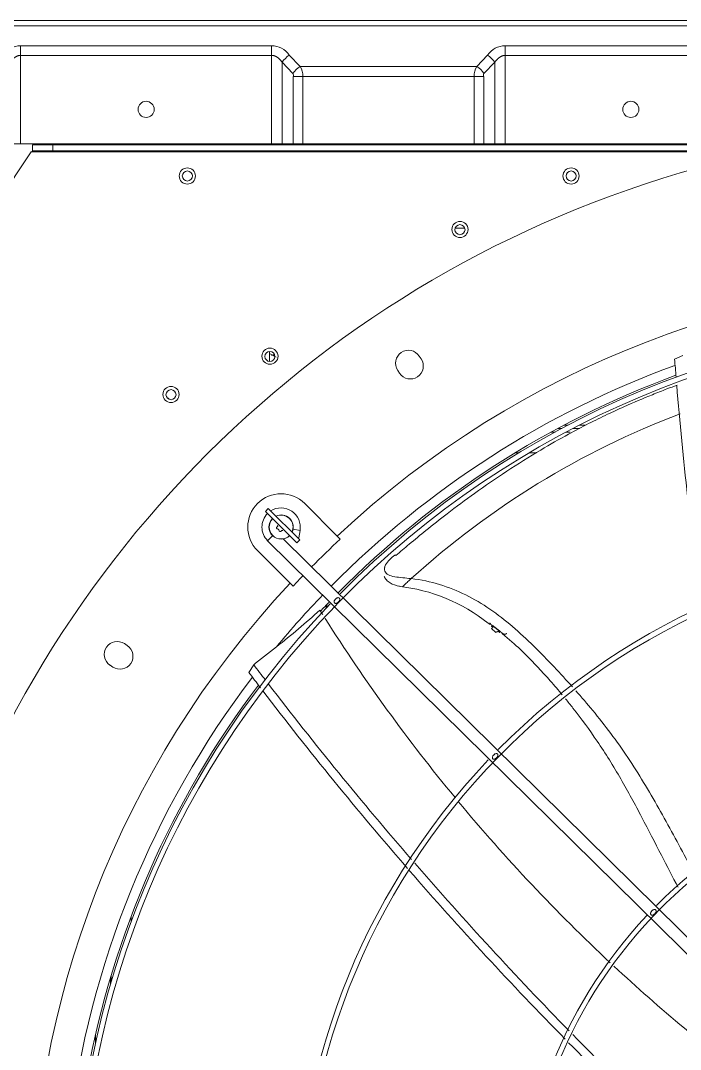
# Model space of a CAD drawing. Header units: millimetres. Extents: x 113490 to 142599, y -20467 to 115.
# Drawn here: x 134387 to 134713, y -10194 to -9684 of the extents above; entities that cross this region are included whole.
import ezdxf

# ---------------------------------------------------------------- set-up
doc = ezdxf.new("R2010")
doc.units = ezdxf.units.MM
doc.layers.add('DV3_0', color=7, linetype='Continuous')

msp = doc.modelspace()

# ---------------------------------------------------------------- linework, layer by layer
at = {"layer": 'DV3_0', "color": 7, "linetype": 'Continuous', "lineweight": 15}
for p, q in [((134308.62, -9684.49), (135338.24, -9684.49)), ((134386.68, -9745.49), (134381.51, -9745.49)), ((134386.68, -9745.49), (134511, -9745.49)), ((134392.58, -9748.99), (134392.58, -9745.99)), ((134392.58, -9745.99), (134402.58, -9745.99)), ((134402.58, -9745.99), (135335.9, -9745.99)), ((134402.58, -9745.99), (134402.58, -9748.99)), ((134417.64, -9745.99), (134417.64, -9745.49)), ((134516.16, -9745.49), (134511, -9745.49)), ((134516.16, -9745.49), (134521.69, -9745.49)), ((134526.46, -9745.49), (134521.69, -9745.49)), ((134611.22, -9745.49), (134526.46, -9745.49)), ((134615.99, -9745.49), (134611.22, -9745.49)), ((134615.99, -9745.49), (134621.51, -9745.49)), ((134626.68, -9745.49), (134621.51, -9745.49)), ((134626.68, -9745.49), (134751, -9745.49)), ((134391.84, -9749.59), (134327.84, -9845.59)), ((134392.58, -9749.17), (134392.58, -9748.99)), ((134402.58, -9748.99), (134392.58, -9748.99)), ((134402.58, -9748.99), (135335.9, -9748.99)), ((134606.63, -9787.36), (134601.85, -9787.36)), ((134509.85, -9853.37), (134509.85, -9848.41)), ((134585.02, -9852.11), (134584.08, -9850.7)), ((134714.65, -9850.46), (134710.55, -9852.32)), ((134573.44, -9857.81), (134574.38, -9859.23)), ((134652.62, -9886.59), (134654.74, -9886.59)), ((134660.11, -9886.59), (134663.42, -9886.59)), ((134631.67, -9898.59), (134633.6, -9898.59)), ((134638.48, -9898.59), (134642.12, -9898.59)), ((134543.46, -9939.88), (134527.35, -9923.77)), ((134509.32, -9926.24), (134507.91, -9927.66)), ((134523.46, -9943.22), (134507.91, -9927.66)), ((134509.32, -9926.24), (134524.88, -9941.8)), ((134520.21, -9939.96), (134519.72, -9939.88)), ((134524.4, -9940.7), (134525.04, -9937.09)), ((134544.96, -9941.37), (134543.46, -9939.88)), ((134509.01, -9942.2), (134851.44, -10279.87)), ((134855, -10274.95), (134516.7, -9941.35)), ((134523.46, -9943.22), (134524.88, -9941.8)), ((134523.64, -9940.57), (134524.4, -9940.7)), ((134504.02, -9947.1), (134520.13, -9963.22)), ((134520.13, -9963.22), (134521.62, -9964.71)), ((134538.03, -9975.57), (134538.03, -9974.11)), ((134538.33, -9973.79), (134538.33, -9975.25)), ((134618.18, -9983.09), (134619.19, -9983.77)), ((134619.8, -9985.75), (134621.97, -9987.61)), ((134620.95, -9984.64), (134620.85, -9984.74)), ((134623.74, -9986.77), (134620.95, -9984.64)), ((134625.13, -9988.16), (134626.43, -9989.31)), ((134439.47, -9994.13), (134438.06, -9993.19)), ((134513.39, -9994.73), (134503.04, -10002.89)), ((134430.95, -10003.83), (134432.36, -10004.78)), ((134502.11, -10003.65), (134499.66, -10007.43)), ((134503.04, -10002.89), (134502.11, -10003.65)), ((134441.39, -10128.37), (134441.39, -10131.24)), ((134431.27, -10162.03), (134431.27, -10158.48)), ((134431.57, -10157.47), (134431.57, -10160.99)), ((134423.75, -10191.66), (134423.75, -10187.08))]:
    msp.add_line(p, q, dxfattribs=at)
at = {"layer": 'DV3_0', "color": 7, "linetype": 'Continuous', "lineweight": 20}
for p, q in [((134308.62, -9687.14), (135338.24, -9687.14)), ((134511, -9696.95), (134386.68, -9696.95)), ((134386.68, -9701.73), (134386.68, -9696.95)), ((134511, -9701.73), (134511, -9696.95)), ((134751, -9696.95), (134626.68, -9696.95)), ((134626.68, -9701.73), (134626.68, -9696.95)), ((134386.68, -9701.73), (134386.68, -9745.49)), ((134511, -9701.73), (134386.68, -9701.73)), ((134511, -9701.73), (134511, -9745.49)), ((134516.16, -9705.11), (134516.16, -9745.49)), ((134521.55, -9710.7), (134516.16, -9705.11)), ((134525.13, -9707.21), (134519.74, -9701.62)), ((134617.93, -9701.62), (134612.55, -9707.21)), ((134621.51, -9705.11), (134616.13, -9710.7)), ((134621.51, -9705.11), (134621.51, -9745.49)), ((134626.68, -9701.73), (134626.68, -9745.49)), ((134751, -9701.73), (134626.68, -9701.73)), ((134612.55, -9707.21), (134525.13, -9707.21)), ((134521.69, -9745.49), (134521.69, -9712.24)), ((134521.69, -9712.24), (134526.46, -9712.24)), ((134526.46, -9745.49), (134526.46, -9712.24)), ((134611.22, -9712.24), (134526.46, -9712.24)), ((134611.22, -9712.24), (134611.22, -9745.49)), ((134615.99, -9712.24), (134611.22, -9712.24)), ((134615.99, -9712.24), (134615.99, -9745.49)), ((134412.84, -9745.99), (134412.84, -9745.49)), ((134416.16, -9745.99), (134416.16, -9745.49)), ((134391.84, -9749.59), (135346.64, -9749.59)), ((134651.39, -9888.39), (134649.31, -9888.39)), ((134655.62, -9884.99), (134657.77, -9884.99)), ((134658.82, -9888.39), (134656.68, -9888.39)), ((134663.21, -9884.99), (134666.44, -9884.99)), ((134511.47, -9939.71), (134509.01, -9942.2)), ((134521.59, -9936.48), (134525.04, -9937.09)), ((134623.64, -9986.89), (134620.85, -9984.74))]:
    msp.add_line(p, q, dxfattribs=at)
at = {"layer": 'DV3_0', "color": 7, "linetype": 'Continuous', "lineweight": 15}
for centre, radius in [((134448.84, -9728.49), 4), ((134688.84, -9728.49), 4), ((134469.24, -9761.49), 4), ((134469.25, -9761.49), 2.5), ((134659.24, -9761.49), 4), ((134659.25, -9761.49), 2.5), ((134604.24, -9787.99), 4), ((134604.24, -9788.09), 2.5), ((134510.14, -9850.79), 4), ((134510.14, -9850.89), 2.5), ((134461.16, -9869.74), 4), ((134461.16, -9869.84), 2.5)]:
    msp.add_circle(centre, radius, dxfattribs=at)
at = {"layer": 'DV3_0', "color": 7, "linetype": 'Continuous', "lineweight": 20}
for centre, radius, start, end in [((134386.93, -9707.93), 10.99, 91.315, 144.9259), ((134510.75, -9707.93), 10.99, 35.0742, 88.685), ((134626.93, -9707.93), 10.99, 91.315, 144.9259), ((134519.9, -9711.63), 1.89, 340.9987, 29.2464), ((134517.13, -9712.01), 9.33, 358.5724, 30.9701), ((134620.55, -9712.01), 9.33, 149.0304, 181.427), ((134617.78, -9711.63), 1.89, 150.7542, 199.0007), ((134869.24, -10288.99), 461.75, 110.0855, 135.4011), ((134862.75, -10272.28), 420.46, 110.8294, 132.2399), ((134869.24, -10288.99), 461.75, 136.1456, 140.4114), ((134869.24, -10288.99), 461.75, 142.7915, 173.1384)]:
    msp.add_arc(centre, radius, start, end, dxfattribs=at)
at = {"layer": 'DV3_0', "color": 7, "linetype": 'Continuous', "lineweight": 15}
for centre, radius, start, end in [((134395.12, -9754.47), 5.88, 115.5827, 123.9244), ((134869.24, -10288.99), 551.5, 105.4775, 164.5225), ((134869.24, -10288.99), 477.5, 46.9802, 133.0198), ((134869.24, -10288.99), 456, 45.9967, 135.345), ((134869.24, -10288.99), 453.5, 90, 135.5593), ((134578.76, -9854.26), 6.4, 33.75, 213.75), ((134579.7, -9855.67), 6.4, 213.75, 33.75), ((136546.57, -9714.08), 1841.22, 184.30567, 184.58099), ((134869.24, -10288.99), 457, 110.247, 135.4011), ((136546.57, -9714.08), 1841.22, 184.70532, 188.15423), ((134515.68, -9935.44), 16.5, 45, 225), ((134515.68, -9935.44), 9.5, 135, 225.4011), ((134515.68, -9935.44), 9.5, 350, 122.8178), ((134515.68, -9935.44), 6, 334.4712, 115.5288), ((134515.68, -9935.44), 5.91, 334.7712, 115.2288), ((134515.68, -9935.44), 6, 135, 315), ((134515.68, -9935.44), 5.91, 135, 315), ((134513.43, -9934.83), 0.6, 298.8788, 31.1212), ((134514.01, -9935.88), 0.6, 118.8618, 271.1382), ((134514.04, -9937.08), 0.6, 358.8788, 91.1212), ((134515.24, -9937.11), 0.6, 178.8617, 331.1383), ((134516.29, -9937.69), 0.6, 58.8788, 151.1212), ((134869.24, -10288.99), 475.39, 133.011, 135.4011), ((134869.24, -10288.99), 346, 46.4603, 135.3186), ((134583.87, -9964.97), 19.7, 127.2844, 146.8694), ((134869.24, -10288.99), 343.5, 90, 135.6595), ((134570.55, -9956.16), 3.73, 148.8324, 198.5323), ((134567.99, -9955.01), 1.01, 129.0108, 207.7636), ((134567.16, -9954.11), 0.229, 329.2787, 337.2497), ((134869.24, -10288.99), 475.39, 136.1242, 136.989), ((134869.24, -10288.99), 477.5, 136.9802, 223.0198), ((134564.35, -10050.56), 86.32, 51.4172, 83.6329), ((134569.36, -10052.82), 92.44, 83.3264, 83.4691), ((134869.24, -10288.99), 456, 136.2282, 225.3442), ((134869.24, -10288.99), 453.5, 135.9912, 225.5589), ((134869.24, -10288.99), 457, 136.2141, 136.9627), ((134869.24, -10288.99), 453.5, 135.9166, 135.9912), ((134869.24, -10288.99), 453.5, 135.5593, 135.9166), ((134261.76, -9674.29), 407.44, 308.1421, 312.0989), ((135274.63, -9514.4), 872.25, 211.99842, 212.16586), ((135274.63, -9514.4), 872.25, 212.31442, 219.52465), ((134619.29, -9983.41), 5.58, 321.387, 322.944), ((134434.5, -9998.51), 6.4, 56.25, 236.25), ((134435.92, -9999.45), 6.4, 236.25, 56.25), ((136033.48, -8843.21), 1921.39, 217.15391, 217.44204), ((135969.25, -8898.73), 1840.9, 217.03202, 217.32877), ((134869.24, -10288.99), 457, 142.9574, 169.7123), ((135969.25, -8898.73), 1840.9, 217.39011, 220.92007), ((136033.48, -8843.21), 1921.39, 217.51308, 220.85897), ((134869.24, -10288.99), 346, 136.506, 225.3203), ((134869.24, -10288.99), 343.5, 135.6595, 225.6229), ((134869.24, -10288.99), 236, 46.5586, 135.2674), ((134869.24, -10288.99), 233.5, 90, 135.7261), ((135274.63, -9514.4), 872.25, 219.6863, 226.90224), ((136033.48, -8843.21), 1921.39, 220.9289, 224.29797), ((135969.25, -8898.73), 1840.9, 220.96503, 224.5045), ((134869.24, -10288.99), 236, 136.9648, 225.2631), ((134869.24, -10288.99), 233.5, 136.5342, 225.7814), ((134869.24, -10288.99), 233.5, 135.7261, 136.5342), ((135274.63, -9514.4), 872.25, 227.0594, 233.1795), ((136033.48, -8843.21), 1921.39, 224.37443, 227.39583), ((135969.25, -8898.73), 1840.9, 224.58153, 227.76772)]:
    msp.add_arc(centre, radius, start, end, dxfattribs=at)
for centre, major_axis, ratio, start_param, end_param in [((134519.74, -9705.11), (-4.49, -4.33), 0.436952, 4.313983, 5.138233), ((134617.93, -9705.11), (4.49, -4.33), 0.436952, 1.144952, 1.969202), ((134525.13, -9710.7), (-4.49, -4.33), 0.436952, 4.313983, 5.138233), ((134612.55, -9710.7), (4.49, -4.33), 0.436952, 1.144952, 1.969202), ((134459.39, -9874.99), (0, -3.5), 0.386711, 2.52776, 3.209277)]:
    msp.add_ellipse(centre, major_axis=major_axis, ratio=ratio, start_param=start_param, end_param=end_param, dxfattribs=at)
at = {"layer": 'DV3_0', "color": 7, "linetype": 'Continuous', "lineweight": 20}
for points, knots in [([(134386.68, -9701.73), (134386.63, -9701.73), (134386.53, -9701.73), (134386.39, -9701.74), (134386.24, -9701.75), (134386.09, -9701.77), (134385.95, -9701.79), (134385.8, -9701.82), (134385.65, -9701.85), (134385.5, -9701.89), (134385.35, -9701.94), (134385.2, -9701.99), (134385.05, -9702.05), (134384.9, -9702.11), (134384.74, -9702.18), (134384.58, -9702.26), (134384.42, -9702.35), (134384.26, -9702.44), (134384.1, -9702.54), (134383.93, -9702.65), (134383.76, -9702.77), (134383.59, -9702.89), (134383.42, -9703.03), (134383.24, -9703.18), (134383.06, -9703.34), (134382.88, -9703.51), (134382.69, -9703.7), (134382.5, -9703.89), (134382.31, -9704.1), (134382.11, -9704.33), (134381.91, -9704.57), (134381.71, -9704.83), (134381.58, -9705.01), (134381.51, -9705.11)], [0, 0, 0, 0, 0.024413, 0.048868, 0.073403, 0.098058, 0.122876, 0.147897, 0.173164, 0.198721, 0.224613, 0.250887, 0.277591, 0.304774, 0.33249, 0.360793, 0.38974, 0.419391, 0.449809, 0.481061, 0.513216, 0.546348, 0.580533, 0.615853, 0.652392, 0.69024, 0.729488, 0.770232, 0.812573, 0.856611, 0.902453, 0.950186, 1, 1, 1, 1]), ([(134516.16, -9705.11), (134516.1, -9705.01), (134515.96, -9704.83), (134515.76, -9704.57), (134515.57, -9704.33), (134515.37, -9704.1), (134515.18, -9703.89), (134514.99, -9703.7), (134514.8, -9703.51), (134514.62, -9703.34), (134514.44, -9703.18), (134514.26, -9703.03), (134514.09, -9702.89), (134513.92, -9702.77), (134513.75, -9702.65), (134513.58, -9702.54), (134513.42, -9702.44), (134513.26, -9702.35), (134513.1, -9702.26), (134512.94, -9702.18), (134512.78, -9702.11), (134512.63, -9702.05), (134512.48, -9701.99), (134512.32, -9701.94), (134512.17, -9701.89), (134512.02, -9701.85), (134511.88, -9701.82), (134511.73, -9701.79), (134511.58, -9701.77), (134511.44, -9701.75), (134511.29, -9701.74), (134511.15, -9701.73), (134511.05, -9701.73), (134511, -9701.73)], [0, 0, 0, 0, 0.049764, 0.097517, 0.143364, 0.187409, 0.229756, 0.270506, 0.309759, 0.347611, 0.384155, 0.419479, 0.453668, 0.486804, 0.518962, 0.550217, 0.580639, 0.610293, 0.639243, 0.667548, 0.695267, 0.722453, 0.749159, 0.775436, 0.80133, 0.82689, 0.85216, 0.877183, 0.902004, 0.92666, 0.951207, 0.975655, 1, 1, 1, 1]), ([(134626.68, -9701.73), (134626.63, -9701.73), (134626.53, -9701.73), (134626.39, -9701.74), (134626.24, -9701.75), (134626.09, -9701.77), (134625.95, -9701.79), (134625.8, -9701.82), (134625.65, -9701.85), (134625.5, -9701.89), (134625.35, -9701.94), (134625.2, -9701.99), (134625.05, -9702.05), (134624.9, -9702.11), (134624.74, -9702.18), (134624.58, -9702.26), (134624.42, -9702.35), (134624.26, -9702.44), (134624.1, -9702.54), (134623.93, -9702.65), (134623.76, -9702.77), (134623.59, -9702.89), (134623.42, -9703.03), (134623.24, -9703.18), (134623.06, -9703.34), (134622.88, -9703.51), (134622.69, -9703.7), (134622.5, -9703.89), (134622.31, -9704.1), (134622.11, -9704.33), (134621.91, -9704.57), (134621.71, -9704.83), (134621.58, -9705.01), (134621.51, -9705.11)], [0, 0, 0, 0, 0.024413, 0.048868, 0.073403, 0.098058, 0.122876, 0.147897, 0.173164, 0.198721, 0.224613, 0.250887, 0.277591, 0.304774, 0.33249, 0.360793, 0.38974, 0.419391, 0.449809, 0.481061, 0.513216, 0.546348, 0.580533, 0.615853, 0.652392, 0.69024, 0.729488, 0.770232, 0.812573, 0.856611, 0.902453, 0.950186, 1, 1, 1, 1]), ([(134571.94, -9949.29), (134571.97, -9949.24), (134572.05, -9949.23), (134572.26, -9949.34), (134572.39, -9949.45), (134572.48, -9949.58)], [0, 0, 0, 0, 0.5, 0.5, 1, 1, 1, 1])]:
    msp.add_open_spline(points, degree=3, knots=knots, dxfattribs=at)
at = {"layer": 'DV3_0', "color": 7, "linetype": 'Continuous', "lineweight": 15}
for points, knots in [([(134513.18, -9851.26), (134513.01, -9851.13), (134511.99, -9850.42), (134510.86, -9849.9), (134509.89, -9849.61)], [0.35476445, 0.35476445, 0.35476445, 0.35476445, 0.36956171, 0.43861961, 0.43861961, 0.43861961, 0.43861961]), ([(134711.78, -9865.09), (134710.08, -9865.72), (134705.94, -9867.29), (134697.09, -9870.8), (134687.51, -9874.84), (134676.93, -9879.71), (134667.76, -9884.23), (134656.69, -9890.07), (134643.07, -9897.83), (134627.47, -9907.59), (134612.01, -9918.22), (134598.71, -9928.12), (134587.99, -9936.61), (134579.56, -9943.53), (134574.69, -9947.69), (134572.48, -9949.58)], [0.2372655, 0.2372655, 0.2372655, 0.2372655, 0.2629324, 0.3003611, 0.375216, 0.4179257, 0.4668403, 0.518544, 0.5907456, 0.6811722, 0.7688048, 0.8461038, 0.908484, 0.9586231, 1, 1, 1, 1]), ([(134519.91, -9939.66), (134519.93, -9939.68), (134519.98, -9939.73), (134520.08, -9939.83), (134520.17, -9939.92), (134520.21, -9939.96)], [0.93699996, 0.93699996, 0.93699996, 0.93699996, 0.94570082, 0.97250001, 1, 1, 1, 1]), ([(134566.76, -9959.98), (134566.9, -9960.31), (134567.25, -9961.13), (134568.59, -9962.43), (134571.32, -9964.19), (134573.84, -9964.71), (134575.79, -9965.07)], [0, 0, 0, 0, 0.112555, 0.329721, 0.555034, 1, 1, 1, 1]), ([(134567.01, -9957.34), (134567.31, -9958.06), (134567.93, -9958.62), (134569.64, -9959.5), (134570.74, -9959.81), (134573.19, -9960.27), (134574.54, -9960.43), (134577.25, -9960.71), (134578.62, -9960.83), (134579.87, -9960.98)], [0, 0, 0, 0, 0.25, 0.25, 0.5, 0.5, 0.75, 0.75, 1, 1, 1, 1]), ([(134575.71, -9965.05), (134575.71, -9965.04), (134575.77, -9964.98), (134575.97, -9964.78), (134576.35, -9964.43), (134576.76, -9964.05), (134577.31, -9963.53), (134578.01, -9962.9), (134578.9, -9962.09), (134579.66, -9961.4), (134580.1, -9961)], [0.4374993, 0.4374993, 0.4374993, 0.4374993, 0.4998211, 0.6248762, 0.6874038, 0.7499314, 0.812459, 0.8749866, 0.9375141, 0.9999949, 0.9999949, 0.9999949, 0.9999949]), ([(134659.91, -10014.59), (134656.95, -10011.28), (134653.94, -10008.01), (134644.29, -9997.77), (134637.49, -9990.88), (134623.03, -9978.58), (134615.36, -9973.17), (134598.77, -9964.95), (134589.85, -9962.12), (134580.1, -9961)], [0.5671555, 0.5671555, 0.5671555, 0.5671555, 0.625, 0.625, 0.75, 0.75, 0.875, 0.875, 1, 1, 1, 1]), ([(134542.18, -9973.03), (134542.14, -9972.98), (134542.06, -9972.89), (134541.95, -9972.65), (134541.91, -9972.25), (134542.09, -9971.82), (134542.35, -9971.43), (134542.63, -9971.12), (134542.93, -9970.84), (134543.31, -9970.57), (134543.73, -9970.39), (134544.12, -9970.42), (134544.36, -9970.53), (134544.45, -9970.61), (134544.5, -9970.65)], [0, 0, 0, 0, 0.040441, 0.08184, 0.180502, 0.319168, 0.407275, 0.502441, 0.597059, 0.684342, 0.821198, 0.918588, 0.959713, 1, 1, 1, 1]), ([(134544.5, -9970.65), (134544.54, -9970.69), (134544.62, -9970.78), (134544.73, -9971.02), (134544.77, -9971.42), (134544.59, -9971.85), (134544.33, -9972.24), (134544.05, -9972.55), (134543.75, -9972.83), (134543.37, -9973.1), (134542.95, -9973.28), (134542.56, -9973.26), (134542.32, -9973.14), (134542.23, -9973.07), (134542.18, -9973.03)], [0, 0, 0, 0, 0.040419, 0.081737, 0.180004, 0.318741, 0.407079, 0.502384, 0.597672, 0.685216, 0.821732, 0.918627, 0.959704, 1, 1, 1, 1]), ([(134620.95, -9984.63), (134620.89, -9984.59), (134620.74, -9984.49), (134620.42, -9984.28), (134620.02, -9984.02), (134619.52, -9983.62), (134619.18, -9983.25), (134619.05, -9982.95), (134619.03, -9982.9)], [0, 0, 0, 0, 0.0427487, 0.1089556, 0.23488, 0.3499859, 0.5247423, 0.5619881, 0.5619881, 0.5619881, 0.5619881]), ([(134620.85, -9984.74), (134620.83, -9984.74), (134620.8, -9984.72), (134620.74, -9984.73), (134620.67, -9984.73), (134620.58, -9984.75), (134620.47, -9984.77), (134620.3, -9984.79), (134620.13, -9984.8), (134619.96, -9984.75), (134619.85, -9984.62), (134619.99, -9984.48), (134620.06, -9984.41)], [0, 0, 0, 0, 0.012044, 0.035772, 0.072016, 0.120628, 0.180709, 0.274151, 0.441021, 0.561352, 0.790208, 1, 1, 1, 1]), ([(134620.85, -9984.74), (134620.8, -9984.79), (134620.72, -9984.87), (134620.61, -9984.99), (134620.5, -9985.1), (134620.4, -9985.2), (134620.31, -9985.3), (134620.23, -9985.39), (134620.16, -9985.47), (134620.1, -9985.55), (134620.05, -9985.61), (134620, -9985.67), (134619.97, -9985.72), (134619.94, -9985.76), (134619.93, -9985.8), (134619.92, -9985.82), (134619.92, -9985.84), (134619.93, -9985.85), (134619.93, -9985.85)], [0, 0, 0, 0, 0.031475, 0.0625958, 0.0933628, 0.1237773, 0.1538417, 0.1835592, 0.2129345, 0.2419735, 0.2706833, 0.2990728, 0.3271542, 0.3549404, 0.3824438, 0.4096765, 0.4366503, 0.4569653, 0.4569653, 0.4569653, 0.4569653]), ([(134623.64, -9986.89), (134623.58, -9986.92), (134623.46, -9986.98), (134623.28, -9987.07), (134623.1, -9987.15), (134622.94, -9987.23), (134622.78, -9987.29), (134622.62, -9987.35), (134622.48, -9987.4), (134622.34, -9987.45), (134622.22, -9987.48), (134622.11, -9987.5), (134622.01, -9987.51), (134621.92, -9987.5), (134621.85, -9987.48), (134621.79, -9987.45), (134621.76, -9987.42), (134621.75, -9987.4)], [0, 0, 0, 0, 0.0314072, 0.063257, 0.0955249, 0.1281906, 0.1612384, 0.1946578, 0.2284443, 0.2625995, 0.2971318, 0.332057, 0.3673985, 0.4031877, 0.4394642, 0.4762758, 0.5136785, 0.5136785, 0.5136785, 0.5136785]), ([(134623.88, -9987.46), (134623.84, -9987.51), (134623.78, -9987.59), (134623.66, -9987.67), (134623.6, -9987.64), (134623.6, -9987.5), (134623.63, -9987.33), (134623.68, -9987.16), (134623.71, -9987.02), (134623.71, -9986.95), (134623.67, -9986.9), (134623.65, -9986.89), (134623.64, -9986.89)], [0, 0, 0, 0, 0.127334, 0.220789, 0.468502, 0.604215, 0.74663, 0.891503, 0.957481, 0.981971, 0.990853, 1, 1, 1, 1]), ([(134627.46, -9988.15), (134627.42, -9988.18), (134627.34, -9988.23), (134627.22, -9988.31), (134627.11, -9988.37), (134626.99, -9988.42), (134626.88, -9988.46), (134626.78, -9988.49), (134626.62, -9988.52), (134626.4, -9988.54), (134626.07, -9988.5), (134625.68, -9988.37), (134625.2, -9988.09), (134624.8, -9987.78), (134624.5, -9987.49), (134624.29, -9987.29), (134624.13, -9987.12), (134624, -9987), (134623.93, -9986.93), (134623.87, -9986.87), (134623.8, -9986.82), (134623.76, -9986.78), (134623.74, -9986.77)], [0, 0, 0, 0, 0.032342, 0.063135, 0.092386, 0.120131, 0.146436, 0.171383, 0.195073, 0.258132, 0.321275, 0.421155, 0.547116, 0.703173, 0.766665, 0.832575, 0.904454, 0.924849, 0.944576, 0.964005, 0.982714, 1, 1, 1, 1]), ([(134626.43, -9989.31), (134629.7, -9992.12), (134635.11, -9996.77), (134642.58, -10004.57), (134649.1, -10011.72), (134652.97, -10016.24), (134654.92, -10018.59)], [0, 0, 0, 0, 0.0665262, 0.1303545, 0.1795293, 0.2312581, 0.2312581, 0.2312581, 0.2312581]), ([(134720.04, -10106.65), (134719.06, -10104.85), (134718.08, -10103.04), (134712.31, -10092.33), (134707.56, -10083.48), (134697.76, -10066.14), (134692.71, -10057.66), (134681.88, -10041.45), (134676.08, -10033.74), (134667.25, -10023.01), (134664.46, -10019.74), (134661.62, -10016.53)], [0.0997666, 0.0997666, 0.0997666, 0.0997666, 0.125, 0.125, 0.25, 0.25, 0.375, 0.375, 0.5, 0.5, 0.5559137, 0.5559137, 0.5559137, 0.5559137]), ([(134656.47, -10020.47), (134657.72, -10022), (134663.21, -10028.86), (134672.73, -10041.87), (134684.02, -10060.03), (134694.3, -10079.1), (134703.45, -10097), (134709.52, -10108.76), (134712.3, -10113.93)], [0.2450626, 0.2450626, 0.2450626, 0.2450626, 0.2785483, 0.3937658, 0.5184271, 0.640965, 0.7604313, 0.861417, 0.861417, 0.861417, 0.861417]), ([(134620.51, -10050.27), (134620.47, -10050.22), (134620.39, -10050.13), (134620.28, -10049.89), (134620.24, -10049.49), (134620.42, -10049.06), (134620.68, -10048.67), (134620.95, -10048.36), (134621.26, -10048.08), (134621.63, -10047.81), (134622.05, -10047.62), (134622.45, -10047.65), (134622.69, -10047.77), (134622.78, -10047.85), (134622.82, -10047.88)], [0, 0, 0, 0, 0.040471, 0.081926, 0.180876, 0.319892, 0.408079, 0.503208, 0.597701, 0.68481, 0.821378, 0.918632, 0.959731, 1, 1, 1, 1]), ([(134622.82, -10047.88), (134622.86, -10047.93), (134622.94, -10048.02), (134623.06, -10048.26), (134623.1, -10048.66), (134622.92, -10049.09), (134622.65, -10049.48), (134622.38, -10049.79), (134622.07, -10050.07), (134621.7, -10050.34), (134621.28, -10050.52), (134620.89, -10050.5), (134620.65, -10050.39), (134620.56, -10050.31), (134620.51, -10050.27)], [0, 0, 0, 0, 0.040443, 0.081793, 0.180216, 0.319289, 0.407802, 0.503208, 0.598506, 0.68594, 0.822069, 0.918689, 0.959722, 1, 1, 1, 1]), ([(134698.85, -10127.51), (134698.81, -10127.47), (134698.73, -10127.38), (134698.61, -10127.14), (134698.57, -10126.73), (134698.75, -10126.3), (134699.01, -10125.91), (134699.29, -10125.6), (134699.59, -10125.32), (134699.96, -10125.05), (134700.38, -10124.86), (134700.77, -10124.89), (134701.01, -10125), (134701.1, -10125.08), (134701.15, -10125.12)], [0, 0, 0, 0, 0.040529, 0.082096, 0.181604, 0.321297, 0.409637, 0.504692, 0.598943, 0.685714, 0.821727, 0.918717, 0.959765, 1, 1, 1, 1]), ([(134701.15, -10125.12), (134701.19, -10125.17), (134701.27, -10125.26), (134701.38, -10125.5), (134701.42, -10125.9), (134701.24, -10126.33), (134700.98, -10126.72), (134700.7, -10127.03), (134700.4, -10127.31), (134700.03, -10127.58), (134699.61, -10127.77), (134699.22, -10127.74), (134698.99, -10127.63), (134698.89, -10127.55), (134698.85, -10127.51)], [0, 0, 0, 0, 0.040488, 0.081902, 0.180627, 0.320355, 0.409206, 0.504808, 0.600124, 0.687341, 0.822717, 0.918807, 0.959755, 1, 1, 1, 1])]:
    msp.add_open_spline(points, degree=3, knots=knots, dxfattribs=at)
msp.add_open_spline([(134512.4, -9849.84), (134511.92, -9850.02), (134511.45, -9850.24), (134511, -9850.49)], degree=3, dxfattribs=at)

doc.saveas('drawing.dxf')
